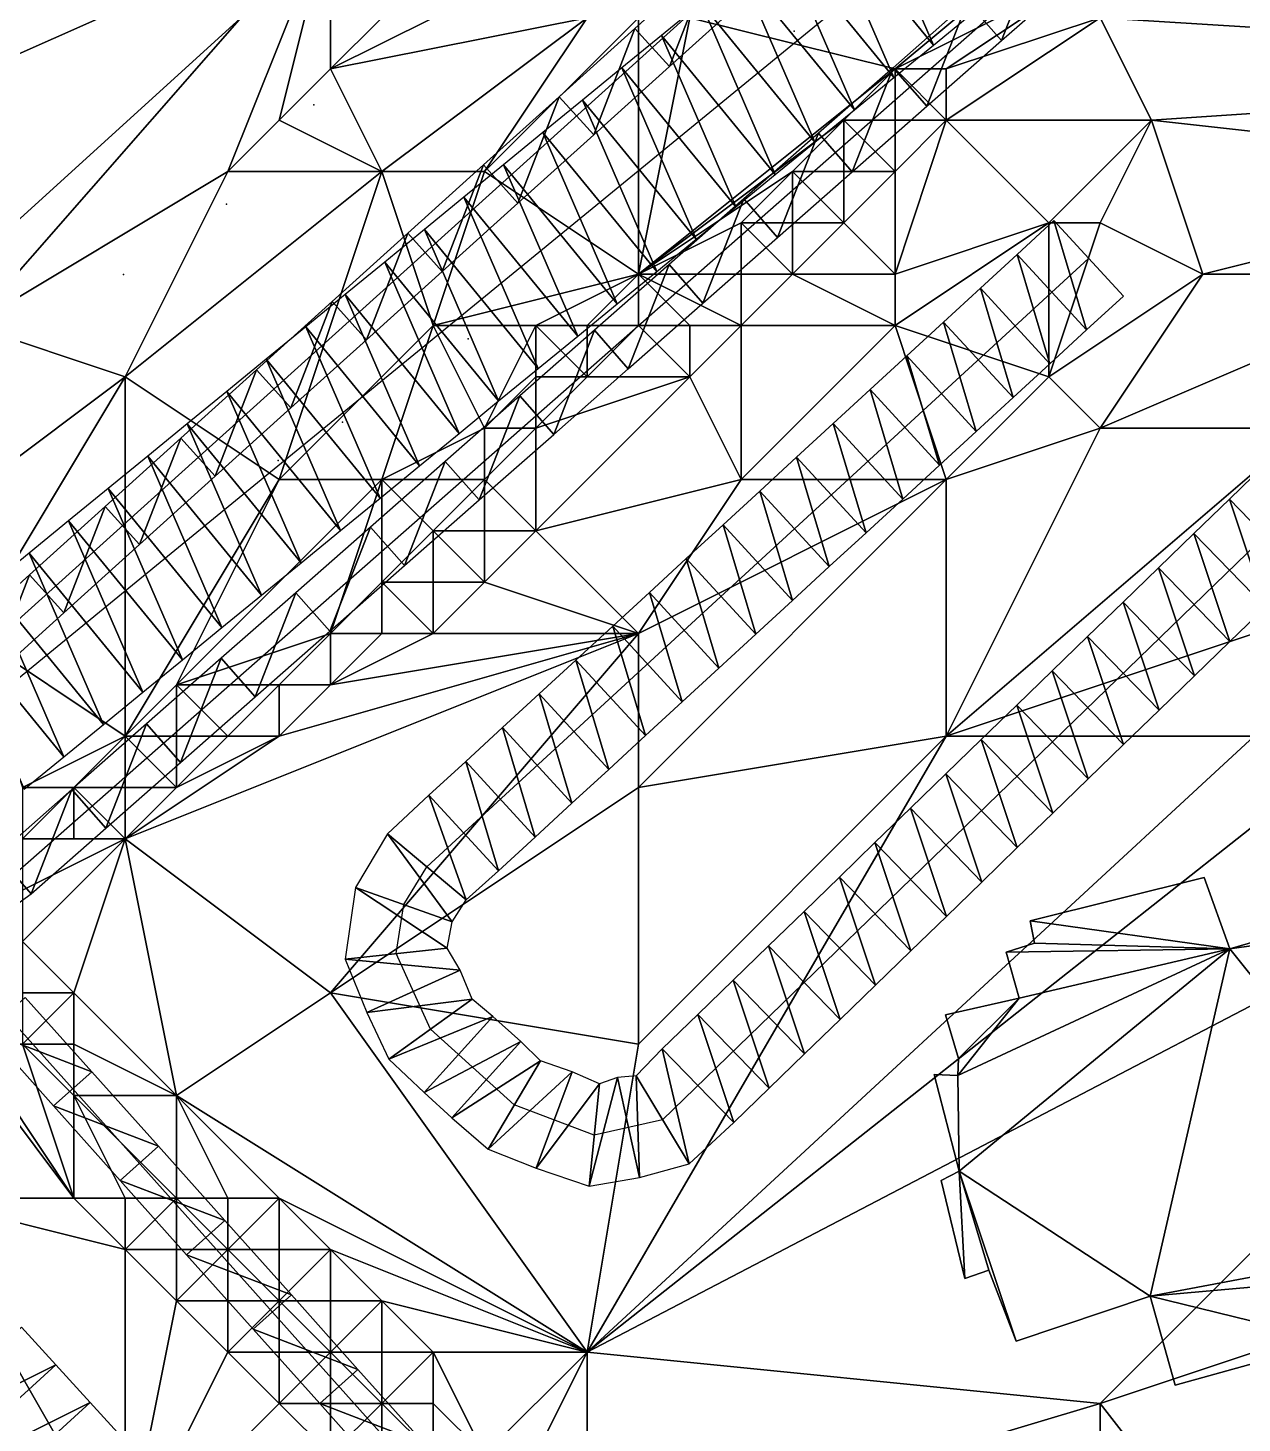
# Model space of a CAD drawing. Header units: metres. Extents: x -1103 to 901, y -902 to 905.
# Drawn here: x -227.8 to -180.5, y 165.2 to 219.6 of the extents above; entities that cross this region are included whole.
import ezdxf

# ---------------------------------------------------------------- set-up
doc = ezdxf.new("R2010")
doc.units = ezdxf.units.M
for name, color, linetype in [('OSM_BUILDING_FOOTPRINTS', 7, 'CONTINUOUS'), ('OSM_BUILDING_ROOFS', 1, 'CONTINUOUS'), ('OSM_BUILDING_WALLS', 8, 'CONTINUOUS'), ('OSM_ROAD_AXES', 2, 'CONTINUOUS'), ('OSM_ROAD_SURFACE', 9, 'CONTINUOUS'), ('OSM_TERRAIN', 3, 'CONTINUOUS'), ('OSM_TREES', 3, 'CONTINUOUS'), ('OSM_WATER_SURFACE', 5, 'CONTINUOUS'), ('OSM_WATERWAYS', 5, 'CONTINUOUS')]:
    doc.layers.add(name, color=color, linetype=linetype)

msp = doc.modelspace()

# ---------------------------------------------------------------- linework, layer by layer
at = {"layer": 'OSM_BUILDING_FOOTPRINTS'}
msp.add_polyline3d([(-230.106, 237.58, 14.841), (-248.036, 257.044, 14.841), (-270.497, 281.429, 14.841), (-263.743, 287.577, 14.841), (-259.72, 283.22, 14.841), (-261.886, 281.252, 14.841), (-249.053, 267.317, 14.841), (-247.339, 268.877, 14.841), (-244.697, 266.012, 14.841), (-246.411, 264.453, 14.841), (-225.298, 241.539, 14.841), (-220.081, 246.283, 14.841), (-206.639, 231.697, 14.841), (-242.265, 199.305, 14.841), (-251.893, 209.755, 14.841), (-256.646, 205.442, 14.841), (-264.539, 214.002, 14.841), (-258.857, 219.166, 14.841), (-269.203, 230.402, 14.841), (-258.581, 240.057, 14.841), (-244.355, 224.63, 14.841), (-230.106, 237.58, 14.841)], close=True, dxfattribs=at)
msp.add_polyline3d([(-176.904, 168.417, 14.104), (-183.083, 166.714, 14.104), (-184.056, 170.175, 14.104), (-189.273, 168.428, 14.104), (-190.346, 171.193, 14.104), (-191.274, 170.861, 14.104), (-192.203, 174.688, 14.104), (-191.495, 175.052, 14.104), (-192.479, 178.813, 14.104), (-191.551, 178.779, 14.104), (-191.528, 179.443, 14.104), (-192.026, 181.146, 14.104), (-189.163, 181.787, 14.104), (-189.671, 183.579, 14.104), (-188.566, 183.933, 14.104), (-188.732, 184.806, 14.104), (-181.956, 186.487, 14.104), (-180.95, 183.712, 14.104), (-175.412, 185.326, 14.104)], dxfattribs=at)
at = {"layer": 'OSM_BUILDING_ROOFS'}
for points in [[(-244.355, 224.63, 36.041), (-242.265, 199.305, 36.041), (-206.639, 231.697, 36.041)], [(-180.95, 183.712, 19.304), (-171.941, 172.465, 19.304), (-156.344, 187.184, 19.304)], [(-156.344, 187.184, 19.304), (-175.412, 185.326, 19.304), (-180.95, 183.712, 19.304)], [(-180.95, 183.712, 19.304), (-181.956, 186.487, 19.304), (-188.732, 184.806, 19.304)], [(-180.95, 183.712, 19.304), (-188.732, 184.806, 19.304), (-188.566, 183.933, 19.304)], [(-180.95, 183.712, 19.304), (-188.566, 183.933, 19.304), (-189.671, 183.579, 19.304)], [(-180.95, 183.712, 19.304), (-189.163, 181.787, 19.304), (-191.551, 178.779, 19.304)], [(-180.95, 183.712, 19.304), (-191.551, 178.779, 19.304), (-191.495, 175.052, 19.304)], [(-180.95, 183.712, 19.304), (-191.495, 175.052, 19.304), (-184.056, 170.175, 19.304)], [(-180.95, 183.712, 19.304), (-189.671, 183.579, 19.304), (-189.163, 181.787, 19.304)], [(-180.95, 183.712, 19.304), (-184.056, 170.175, 19.304), (-171.941, 172.465, 19.304)], [(-189.163, 181.787, 19.304), (-192.026, 181.146, 19.304), (-191.528, 179.443, 19.304)], [(-189.163, 181.787, 19.304), (-191.528, 179.443, 19.304), (-191.551, 178.779, 19.304)], [(-191.551, 178.779, 19.304), (-192.479, 178.813, 19.304), (-191.495, 175.052, 19.304)], [(-191.495, 175.052, 19.304), (-192.203, 174.688, 19.304), (-191.274, 170.861, 19.304)], [(-191.495, 175.052, 19.304), (-191.274, 170.861, 19.304), (-190.346, 171.193, 19.304)], [(-191.495, 175.052, 19.304), (-190.346, 171.193, 19.304), (-189.273, 168.428, 19.304)], [(-191.495, 175.052, 19.304), (-189.273, 168.428, 19.304), (-184.056, 170.175, 19.304)], [(-184.056, 170.175, 19.304), (-177.501, 170.762, 19.304), (-171.941, 172.465, 19.304)], [(-184.056, 170.175, 19.304), (-176.904, 168.417, 19.304), (-177.501, 170.762, 19.304)], [(-184.056, 170.175, 19.304), (-183.083, 166.714, 19.304), (-176.904, 168.417, 19.304)]]:
    msp.add_3dface(points, dxfattribs=at)
at = {"layer": 'OSM_BUILDING_WALLS'}
for points in [[(-242.265, 199.305, 14.841), (-206.639, 231.697, 14.841), (-206.639, 231.697, 36.041)], [(-242.265, 199.305, 14.841), (-206.639, 231.697, 36.041), (-242.265, 199.305, 36.041)], [(-181.956, 186.487, 14.104), (-188.732, 184.806, 14.104), (-188.732, 184.806, 19.304)], [(-181.956, 186.487, 14.104), (-188.732, 184.806, 19.304), (-181.956, 186.487, 19.304)], [(-180.95, 183.712, 14.104), (-181.956, 186.487, 14.104), (-181.956, 186.487, 19.304)], [(-180.95, 183.712, 14.104), (-181.956, 186.487, 19.304), (-180.95, 183.712, 19.304)], [(-175.412, 185.326, 14.104), (-180.95, 183.712, 14.104), (-180.95, 183.712, 19.304)], [(-175.412, 185.326, 14.104), (-180.95, 183.712, 19.304), (-175.412, 185.326, 19.304)], [(-188.732, 184.806, 14.104), (-188.566, 183.933, 14.104), (-188.566, 183.933, 19.304)], [(-188.732, 184.806, 14.104), (-188.566, 183.933, 19.304), (-188.732, 184.806, 19.304)], [(-188.566, 183.933, 14.104), (-189.671, 183.579, 14.104), (-189.671, 183.579, 19.304)], [(-188.566, 183.933, 14.104), (-189.671, 183.579, 19.304), (-188.566, 183.933, 19.304)], [(-189.671, 183.579, 14.104), (-189.163, 181.787, 14.104), (-189.163, 181.787, 19.304)], [(-189.671, 183.579, 14.104), (-189.163, 181.787, 19.304), (-189.671, 183.579, 19.304)], [(-189.163, 181.787, 14.104), (-192.026, 181.146, 14.104), (-192.026, 181.146, 19.304)], [(-189.163, 181.787, 14.104), (-192.026, 181.146, 19.304), (-189.163, 181.787, 19.304)], [(-192.026, 181.146, 14.104), (-191.528, 179.443, 14.104), (-191.528, 179.443, 19.304)], [(-192.026, 181.146, 14.104), (-191.528, 179.443, 19.304), (-192.026, 181.146, 19.304)], [(-191.528, 179.443, 14.104), (-191.551, 178.779, 14.104), (-191.551, 178.779, 19.304)], [(-191.528, 179.443, 14.104), (-191.551, 178.779, 19.304), (-191.528, 179.443, 19.304)], [(-191.551, 178.779, 14.104), (-192.479, 178.813, 14.104), (-192.479, 178.813, 19.304)], [(-191.551, 178.779, 14.104), (-192.479, 178.813, 19.304), (-191.551, 178.779, 19.304)], [(-192.479, 178.813, 14.104), (-191.495, 175.052, 14.104), (-191.495, 175.052, 19.304)], [(-192.479, 178.813, 14.104), (-191.495, 175.052, 19.304), (-192.479, 178.813, 19.304)], [(-191.495, 175.052, 14.104), (-192.203, 174.688, 14.104), (-192.203, 174.688, 19.304)], [(-191.495, 175.052, 14.104), (-192.203, 174.688, 19.304), (-191.495, 175.052, 19.304)], [(-192.203, 174.688, 14.104), (-191.274, 170.861, 14.104), (-191.274, 170.861, 19.304)], [(-192.203, 174.688, 14.104), (-191.274, 170.861, 19.304), (-192.203, 174.688, 19.304)], [(-191.274, 170.861, 14.104), (-190.346, 171.193, 14.104), (-190.346, 171.193, 19.304)], [(-191.274, 170.861, 14.104), (-190.346, 171.193, 19.304), (-191.274, 170.861, 19.304)], [(-190.346, 171.193, 14.104), (-189.273, 168.428, 14.104), (-189.273, 168.428, 19.304)], [(-190.346, 171.193, 14.104), (-189.273, 168.428, 19.304), (-190.346, 171.193, 19.304)], [(-189.273, 168.428, 14.104), (-184.056, 170.175, 14.104), (-184.056, 170.175, 19.304)], [(-189.273, 168.428, 14.104), (-184.056, 170.175, 19.304), (-189.273, 168.428, 19.304)], [(-184.056, 170.175, 14.104), (-183.083, 166.714, 14.104), (-183.083, 166.714, 19.304)], [(-184.056, 170.175, 14.104), (-183.083, 166.714, 19.304), (-184.056, 170.175, 19.304)], [(-183.083, 166.714, 14.104), (-176.904, 168.417, 14.104), (-176.904, 168.417, 19.304)], [(-183.083, 166.714, 14.104), (-176.904, 168.417, 19.304), (-183.083, 166.714, 19.304)]]:
    msp.add_3dface(points, dxfattribs=at)
at = {"layer": 'OSM_ROAD_AXES'}
for points in [[(-244.012, 181.29, 16.961), (-177.778, 235.512, 19.979), (-170.394, 241.606, 19.706), (-157.826, 253.505, 19.336), (-77.255, 318.222, 13.765)], [(-138.902, 197.182, 19.423), (-153.095, 193.831, 17.672), (-154.952, 194.129, 17.362), (-156.068, 195.158, 17.368), (-166.149, 207.964, 18.04), (-169.255, 208.119, 17.931), (-172.671, 206.493, 17.585), (-203.057, 177.043, 16.368), (-205.721, 176.457, 16.447), (-208.839, 177.629, 16.61), (-212.099, 180.582, 16.843), (-213.437, 183.524, 17.128), (-213.139, 185.437, 17.21), (-212.243, 186.908, 17.274), (-186.455, 210.618, 18.017)]]:
    msp.add_polyline3d(points, dxfattribs=at)
at = {"layer": 'OSM_ROAD_SURFACE'}
for points in [[(-192.504, 218.933, 19.932), (-195.398, 225.61, 19.939), (-196.938, 224.349, 19.918)], [(-192.504, 218.933, 19.932), (-190.964, 220.194, 19.939), (-195.398, 225.61, 19.939)], [(-194.045, 217.672, 19.879), (-196.938, 224.349, 19.918), (-198.479, 223.088, 19.89)], [(-194.045, 217.672, 19.879), (-192.504, 218.933, 19.932), (-196.938, 224.349, 19.918)], [(-195.585, 216.411, 19.895), (-198.479, 223.088, 19.89), (-200.019, 221.827, 19.862)], [(-195.585, 216.411, 19.895), (-194.045, 217.672, 19.879), (-198.479, 223.088, 19.89)], [(-197.125, 215.15, 19.815), (-200.019, 221.827, 19.862), (-201.559, 220.566, 19.834)], [(-197.125, 215.15, 19.815), (-195.585, 216.411, 19.895), (-200.019, 221.827, 19.862)], [(-198.666, 213.889, 19.71), (-201.559, 220.566, 19.834), (-203.1, 219.305, 19.668)], [(-198.666, 213.889, 19.71), (-197.125, 215.15, 19.815), (-201.559, 220.566, 19.834)], [(-200.206, 212.628, 19.604), (-203.1, 219.305, 19.668), (-204.64, 218.044, 19.502)], [(-200.206, 212.628, 19.604), (-198.666, 213.889, 19.71), (-203.1, 219.305, 19.668)], [(-201.746, 211.367, 19.496), (-204.64, 218.044, 19.502), (-206.18, 216.783, 19.449)], [(-201.746, 211.367, 19.496), (-200.206, 212.628, 19.604), (-204.64, 218.044, 19.502)], [(-203.286, 210.106, 19.355), (-206.18, 216.783, 19.449), (-207.721, 215.522, 19.395)], [(-203.286, 210.106, 19.355), (-201.746, 211.367, 19.496), (-206.18, 216.783, 19.449)], [(-204.827, 208.845, 19.306), (-207.721, 215.522, 19.395), (-209.261, 214.261, 19.341)], [(-204.827, 208.845, 19.306), (-203.286, 210.106, 19.355), (-207.721, 215.522, 19.395)], [(-206.367, 207.584, 19.147), (-209.261, 214.261, 19.341), (-210.801, 213, 19.26)], [(-206.367, 207.584, 19.147), (-204.827, 208.845, 19.306), (-209.261, 214.261, 19.341)], [(-207.907, 206.323, 19.075), (-210.801, 213, 19.26), (-212.342, 211.739, 19.207)], [(-207.907, 206.323, 19.075), (-206.367, 207.584, 19.147), (-210.801, 213, 19.26)], [(-186.534, 207.829, 18.021), (-187.809, 212.09, 18.151), (-189.241, 210.773, 18.08)], [(-186.534, 207.829, 18.021), (-185.101, 209.146, 18.114), (-187.809, 212.09, 18.151)], [(-209.448, 205.062, 18.862), (-212.342, 211.739, 19.207), (-213.882, 210.478, 19.077)], [(-209.448, 205.062, 18.862), (-207.907, 206.323, 19.075), (-212.342, 211.739, 19.207)], [(-210.988, 203.801, 18.699), (-213.882, 210.478, 19.077), (-215.422, 209.218, 18.882)], [(-210.988, 203.801, 18.699), (-209.448, 205.062, 18.862), (-213.882, 210.478, 19.077)], [(-187.967, 206.511, 17.936), (-189.241, 210.773, 18.08), (-190.674, 209.456, 18.039)], [(-187.967, 206.511, 17.936), (-186.534, 207.829, 18.021), (-189.241, 210.773, 18.08)], [(-189.399, 205.194, 17.866), (-190.674, 209.456, 18.039), (-192.107, 208.139, 17.998)], [(-189.399, 205.194, 17.866), (-187.967, 206.511, 17.936), (-190.674, 209.456, 18.039)], [(-212.528, 202.54, 18.519), (-215.422, 209.218, 18.882), (-216.963, 207.957, 18.708)], [(-212.528, 202.54, 18.519), (-210.988, 203.801, 18.699), (-215.422, 209.218, 18.882)], [(-214.069, 201.279, 18.322), (-216.963, 207.957, 18.708), (-218.503, 206.696, 18.537)], [(-214.069, 201.279, 18.322), (-212.528, 202.54, 18.519), (-216.963, 207.957, 18.708)], [(-190.832, 203.877, 17.784), (-192.107, 208.139, 17.998), (-193.539, 206.821, 17.933)], [(-190.832, 203.877, 17.784), (-189.399, 205.194, 17.866), (-192.107, 208.139, 17.998)], [(-215.609, 200.018, 18.208), (-218.503, 206.696, 18.537), (-220.043, 205.435, 18.367)], [(-215.609, 200.018, 18.208), (-214.069, 201.279, 18.322), (-218.503, 206.696, 18.537)], [(-192.265, 202.56, 17.704), (-193.539, 206.821, 17.933), (-194.972, 205.504, 17.901)], [(-192.265, 202.56, 17.704), (-190.832, 203.877, 17.784), (-193.539, 206.821, 17.933)], [(-217.149, 198.757, 18.087), (-220.043, 205.435, 18.367), (-221.584, 204.174, 18.204)], [(-217.149, 198.757, 18.087), (-215.609, 200.018, 18.208), (-220.043, 205.435, 18.367)], [(-193.697, 201.242, 17.689), (-194.972, 205.504, 17.901), (-196.405, 204.187, 17.871)], [(-193.697, 201.242, 17.689), (-192.265, 202.56, 17.704), (-194.972, 205.504, 17.901)], [(-218.69, 197.496, 17.918), (-221.584, 204.174, 18.204), (-223.124, 202.913, 18.116)], [(-218.69, 197.496, 17.918), (-217.149, 198.757, 18.087), (-221.584, 204.174, 18.204)], [(-195.13, 199.925, 17.68), (-196.405, 204.187, 17.871), (-197.837, 202.87, 17.842)], [(-195.13, 199.925, 17.68), (-193.697, 201.242, 17.689), (-196.405, 204.187, 17.871)], [(-220.23, 196.235, 17.726), (-223.124, 202.913, 18.116), (-224.664, 201.652, 17.963)], [(-220.23, 196.235, 17.726), (-218.69, 197.496, 17.918), (-223.124, 202.913, 18.116)], [(-196.563, 198.608, 17.672), (-197.837, 202.87, 17.842), (-199.27, 201.552, 17.82)], [(-196.563, 198.608, 17.672), (-195.13, 199.925, 17.68), (-197.837, 202.87, 17.842)], [(-179.588, 202.575, 17.079), (-180.969, 201.236, 17.011), (-178.185, 198.364, 16.907)], [(-221.77, 194.974, 17.522), (-224.664, 201.652, 17.963), (-226.205, 200.391, 17.724)], [(-221.77, 194.974, 17.522), (-220.23, 196.235, 17.726), (-224.664, 201.652, 17.963)], [(-197.995, 197.291, 17.663), (-199.27, 201.552, 17.82), (-200.703, 200.235, 17.815)], [(-197.995, 197.291, 17.663), (-196.563, 198.608, 17.672), (-199.27, 201.552, 17.82)], [(-180.969, 201.236, 17.011), (-182.35, 199.898, 16.942), (-179.566, 197.025, 16.775)], [(-180.969, 201.236, 17.011), (-179.566, 197.025, 16.775), (-178.185, 198.364, 16.907)], [(-223.311, 193.713, 17.351), (-226.205, 200.391, 17.724), (-227.745, 199.13, 17.485)], [(-223.311, 193.713, 17.351), (-221.77, 194.974, 17.522), (-226.205, 200.391, 17.724)], [(-199.428, 195.973, 17.655), (-200.703, 200.235, 17.815), (-202.135, 198.918, 17.817)], [(-199.428, 195.973, 17.655), (-197.995, 197.291, 17.663), (-200.703, 200.235, 17.815)], [(-182.35, 199.898, 16.942), (-183.731, 198.559, 16.874), (-180.947, 195.687, 16.696)], [(-182.35, 199.898, 16.942), (-180.947, 195.687, 16.696), (-179.566, 197.025, 16.775)], [(-224.851, 192.452, 17.188), (-227.745, 199.13, 17.485), (-229.285, 197.869, 17.303)], [(-224.851, 192.452, 17.188), (-223.311, 193.713, 17.351), (-227.745, 199.13, 17.485)], [(-200.861, 194.656, 17.646), (-202.135, 198.918, 17.817), (-203.568, 197.601, 17.862)], [(-200.861, 194.656, 17.646), (-199.428, 195.973, 17.655), (-202.135, 198.918, 17.817)], [(-183.731, 198.559, 16.874), (-185.112, 197.22, 16.805), (-182.329, 194.348, 16.601)], [(-183.731, 198.559, 16.874), (-182.329, 194.348, 16.601), (-180.947, 195.687, 16.696)], [(-226.391, 191.191, 17.109), (-229.285, 197.869, 17.303), (-230.826, 196.608, 17.174)], [(-226.391, 191.191, 17.109), (-224.851, 192.452, 17.188), (-229.285, 197.869, 17.303)], [(-202.293, 193.339, 17.637), (-203.568, 197.601, 17.862), (-205.001, 196.283, 17.875)], [(-202.293, 193.339, 17.637), (-200.861, 194.656, 17.646), (-203.568, 197.601, 17.862)], [(-185.112, 197.22, 16.805), (-186.494, 195.882, 16.737), (-183.71, 193.009, 16.506)], [(-185.112, 197.22, 16.805), (-183.71, 193.009, 16.506), (-182.329, 194.348, 16.601)], [(-227.932, 189.93, 17.011), (-226.391, 191.191, 17.109), (-230.826, 196.608, 17.174)], [(-203.726, 192.022, 17.629), (-205.001, 196.283, 17.875), (-206.433, 194.966, 17.693)], [(-203.726, 192.022, 17.629), (-202.293, 193.339, 17.637), (-205.001, 196.283, 17.875)], [(-186.494, 195.882, 16.737), (-187.875, 194.543, 16.668), (-185.091, 191.671, 16.431)], [(-186.494, 195.882, 16.737), (-185.091, 191.671, 16.431), (-183.71, 193.009, 16.506)], [(-205.159, 190.704, 17.572), (-206.433, 194.966, 17.693), (-207.866, 193.649, 17.624)], [(-205.159, 190.704, 17.572), (-203.726, 192.022, 17.629), (-206.433, 194.966, 17.693)], [(-187.875, 194.543, 16.668), (-189.256, 193.204, 16.599), (-186.472, 190.332, 16.422)], [(-187.875, 194.543, 16.668), (-186.472, 190.332, 16.422), (-185.091, 191.671, 16.431)], [(-206.591, 189.387, 17.503), (-207.866, 193.649, 17.624), (-209.299, 192.332, 17.555)], [(-206.591, 189.387, 17.503), (-205.159, 190.704, 17.572), (-207.866, 193.649, 17.624)], [(-189.256, 193.204, 16.599), (-190.637, 191.866, 16.522), (-187.853, 188.993, 16.412)], [(-189.256, 193.204, 16.599), (-187.853, 188.993, 16.412), (-186.472, 190.332, 16.422)], [(-208.024, 188.07, 17.434), (-209.299, 192.332, 17.555), (-210.731, 191.014, 17.486)], [(-208.024, 188.07, 17.434), (-206.591, 189.387, 17.503), (-209.299, 192.332, 17.555)], [(-190.637, 191.866, 16.522), (-192.018, 190.527, 16.512), (-189.235, 187.655, 16.402)], [(-190.637, 191.866, 16.522), (-189.235, 187.655, 16.402), (-187.853, 188.993, 16.412)], [(-209.457, 186.753, 17.366), (-210.731, 191.014, 17.486), (-212.164, 189.697, 17.417)], [(-209.457, 186.753, 17.366), (-208.024, 188.07, 17.434), (-210.731, 191.014, 17.486)], [(-192.018, 190.527, 16.512), (-193.4, 189.188, 16.502), (-190.616, 186.316, 16.392)], [(-192.018, 190.527, 16.512), (-190.616, 186.316, 16.392), (-189.235, 187.655, 16.402)], [(-210.708, 185.626, 17.307), (-212.164, 189.697, 17.417), (-213.778, 188.189, 17.338)], [(-210.708, 185.626, 17.307), (-209.457, 186.753, 17.366), (-212.164, 189.697, 17.417)], [(-193.4, 189.188, 16.502), (-194.781, 187.85, 16.5), (-191.997, 184.977, 16.382)], [(-193.4, 189.188, 16.502), (-191.997, 184.977, 16.382), (-190.616, 186.316, 16.392)], [(-211.252, 184.771, 17.242), (-213.778, 188.189, 17.338), (-215.025, 186.102, 17.247)], [(-211.252, 184.771, 17.242), (-210.708, 185.626, 17.307), (-213.778, 188.189, 17.338)], [(-194.781, 187.85, 16.5), (-196.162, 186.511, 16.503), (-193.378, 183.639, 16.372)], [(-194.781, 187.85, 16.5), (-193.378, 183.639, 16.372), (-191.997, 184.977, 16.382)], [(-196.162, 186.511, 16.503), (-197.543, 185.172, 16.506), (-194.76, 182.3, 16.363)], [(-196.162, 186.511, 16.503), (-194.76, 182.3, 16.363), (-193.378, 183.639, 16.372)], [(-211.449, 183.741, 17.144), (-215.025, 186.102, 17.247), (-215.425, 183.306, 17.149)], [(-211.449, 183.741, 17.144), (-211.252, 184.771, 17.242), (-215.025, 186.102, 17.247)], [(-197.543, 185.172, 16.506), (-198.925, 183.834, 16.508), (-196.141, 180.961, 16.353)], [(-197.543, 185.172, 16.506), (-196.141, 180.961, 16.353), (-194.76, 182.3, 16.363)], [(-198.925, 183.834, 16.508), (-200.306, 182.495, 16.511), (-197.522, 179.623, 16.343)], [(-198.925, 183.834, 16.508), (-197.522, 179.623, 16.343), (-196.141, 180.961, 16.353)], [(-210.948, 182.881, 17.043), (-211.449, 183.741, 17.144), (-215.425, 183.306, 17.149)], [(-210.948, 182.881, 17.043), (-215.425, 183.306, 17.149), (-214.589, 181.225, 17.013)], [(-210.473, 181.745, 16.915), (-210.948, 182.881, 17.043), (-214.589, 181.225, 17.013)], [(-200.306, 182.495, 16.511), (-201.687, 181.156, 16.514), (-198.903, 178.284, 16.333)], [(-200.306, 182.495, 16.511), (-198.903, 178.284, 16.333), (-197.522, 179.623, 16.343)], [(-210.473, 181.745, 16.915), (-214.589, 181.225, 17.013), (-213.726, 179.418, 16.914)], [(-209.67, 181.08, 16.825), (-210.473, 181.745, 16.915), (-213.726, 179.418, 16.914)], [(-209.67, 181.08, 16.825), (-213.726, 179.418, 16.914), (-212.355, 178.115, 16.814)], [(-208.583, 180.096, 16.739), (-209.67, 181.08, 16.825), (-212.355, 178.115, 16.814)], [(-201.687, 181.156, 16.514), (-203.068, 179.818, 16.517), (-200.284, 176.946, 16.323)], [(-201.687, 181.156, 16.514), (-200.284, 176.946, 16.323), (-198.903, 178.284, 16.333)], [(-208.583, 180.096, 16.739), (-212.355, 178.115, 16.814), (-211.268, 177.131, 16.737)], [(-207.818, 179.349, 16.682), (-208.583, 180.096, 16.739), (-211.268, 177.131, 16.737)], [(-203.068, 179.818, 16.517), (-204.088, 178.757, 16.517), (-202.027, 175.329, 16.319)], [(-203.068, 179.818, 16.517), (-202.027, 175.329, 16.319), (-200.284, 176.946, 16.323)], [(-207.818, 179.349, 16.682), (-211.268, 177.131, 16.737), (-209.859, 175.909, 16.638)], [(-206.576, 178.915, 16.619), (-207.818, 179.349, 16.682), (-209.859, 175.909, 16.638)], [(-206.576, 178.915, 16.619), (-209.859, 175.909, 16.638), (-207.984, 175.171, 16.538)], [(-205.52, 178.447, 16.561), (-206.576, 178.915, 16.619), (-207.984, 175.171, 16.538)], [(-205.52, 178.447, 16.561), (-207.984, 175.171, 16.538), (-205.923, 174.467, 16.433)], [(-204.819, 178.703, 16.543), (-205.52, 178.447, 16.561), (-205.923, 174.467, 16.433)], [(-204.819, 178.703, 16.543), (-205.923, 174.467, 16.433), (-203.96, 174.797, 16.371)], [(-204.088, 178.757, 16.517), (-204.819, 178.703, 16.543), (-203.96, 174.797, 16.371)], [(-204.088, 178.757, 16.517), (-203.96, 174.797, 16.371), (-202.027, 175.329, 16.319)], [(-233.212, 164.255, 17.803), (-226.701, 167.504, 17.627), (-228.04, 168.972, 17.648)], [(-233.212, 164.255, 17.803), (-231.873, 162.787, 17.818), (-226.701, 167.504, 17.627)], [(-231.873, 162.787, 17.818), (-225.363, 166.037, 17.607), (-226.701, 167.504, 17.627)], [(-231.873, 162.787, 17.818), (-230.535, 161.319, 17.75), (-225.363, 166.037, 17.607)], [(-230.535, 161.319, 17.75), (-224.024, 164.569, 17.586), (-225.363, 166.037, 17.607)]]:
    msp.add_3dface(points, dxfattribs=at)
at = {"layer": 'OSM_TERRAIN'}
for points in [[(-154, 218, 19.893), (-170, 234, 20.02), (-182, 224, 20)], [(-202, 220, 19.79), (-194, 218, 19.917), (-182, 228, 19.997)], [(-194, 218, 19.917), (-186, 222, 19.587), (-182, 228, 19.997)], [(-230, 208, 18.063), (-216, 224, 17.977), (-252, 208, 17.818)], [(-252, 208, 17.818), (-216, 224, 17.977), (-244, 224, 17.977)], [(-230, 208, 18.063), (-220, 214, 19.122), (-216, 224, 17.977)], [(-220, 214, 19.122), (-218, 216, 19.324), (-216, 224, 17.977)], [(-218, 216, 19.324), (-216, 218, 19.481), (-216, 224, 17.977)], [(-216, 218, 19.481), (-214, 220, 19.545), (-216, 224, 17.977)], [(-154, 218, 19.893), (-182, 224, 20), (-186, 220, 19.913)], [(-192, 218, 19.513), (-186, 222, 19.587), (-194, 218, 19.917)], [(-192, 218, 19.513), (-186, 220, 19.913), (-186, 222, 19.587)], [(-214, 214, 19.418), (-206, 220, 19.895), (-216, 218, 19.481)], [(-216, 218, 19.481), (-212, 220, 19.775), (-214, 220, 19.545)], [(-216, 218, 19.481), (-206, 220, 19.895), (-212, 220, 19.775)], [(-214, 214, 19.418), (-210, 214, 19.269), (-206, 220, 19.895)], [(-210, 214, 19.269), (-204, 210, 19.395), (-204, 220, 19.488)], [(-210, 214, 19.269), (-204, 220, 19.488), (-206, 220, 19.895)], [(-204, 220, 19.488), (-204, 210, 19.395), (-202, 220, 19.79)], [(-204, 210, 19.395), (-194, 218, 19.917), (-202, 220, 19.79)], [(-192, 216, 19.555), (-186, 220, 19.913), (-192, 218, 19.513)], [(-192, 216, 19.555), (-184, 216, 19.532), (-186, 220, 19.913)], [(-184, 216, 19.532), (-154, 218, 19.893), (-186, 220, 19.913)], [(-218, 216, 19.324), (-214, 214, 19.418), (-216, 218, 19.481)], [(-196, 216, 19.827), (-194, 218, 19.917), (-204, 210, 19.395)], [(-196, 216, 19.827), (-194, 216, 19.313), (-194, 218, 19.917)], [(-194, 216, 19.313), (-192, 216, 19.555), (-194, 218, 19.917)], [(-192, 216, 19.555), (-192, 218, 19.513), (-194, 218, 19.917)], [(-184, 216, 19.532), (-166, 214, 19.332), (-154, 218, 19.893)], [(-220, 214, 19.122), (-214, 214, 19.418), (-218, 216, 19.324)], [(-198, 214, 19.615), (-196, 216, 19.827), (-204, 210, 19.395)], [(-198, 214, 19.615), (-196, 214, 19.102), (-196, 216, 19.827)], [(-196, 214, 19.102), (-194, 214, 19.369), (-196, 216, 19.827)], [(-194, 214, 19.369), (-194, 216, 19.313), (-196, 216, 19.827)], [(-194, 214, 19.369), (-194, 210, 18.477), (-192, 216, 19.555)], [(-194, 214, 19.369), (-192, 216, 19.555), (-194, 216, 19.313)], [(-194, 210, 18.477), (-188, 212, 18.069), (-192, 216, 19.555)], [(-188, 212, 18.069), (-184, 216, 19.532), (-192, 216, 19.555)], [(-188, 212, 18.069), (-186, 212, 18.061), (-184, 216, 19.532)], [(-186, 212, 18.061), (-182, 210, 18.233), (-184, 216, 19.532)], [(-184, 216, 19.532), (-182, 210, 18.233), (-166, 214, 19.332)], [(-230, 208, 18.063), (-224, 206, 18.333), (-220, 214, 19.122)], [(-218, 202, 17.933), (-214, 214, 19.418), (-224, 206, 18.333)], [(-224, 206, 18.333), (-214, 214, 19.418), (-220, 214, 19.122)], [(-218, 202, 17.933), (-212, 208, 18.814), (-214, 214, 19.418)], [(-214, 214, 19.418), (-212, 208, 18.814), (-210, 214, 19.269)], [(-212, 208, 18.814), (-204, 210, 19.395), (-210, 214, 19.269)], [(-200, 212, 19.39), (-198, 214, 19.615), (-204, 210, 19.395)], [(-200, 212, 19.39), (-198, 212, 18.865), (-198, 214, 19.615)], [(-198, 212, 18.865), (-196, 212, 19.068), (-198, 214, 19.615)], [(-196, 212, 19.068), (-196, 214, 19.102), (-198, 214, 19.615)], [(-196, 212, 19.068), (-194, 214, 19.369), (-196, 214, 19.102)], [(-196, 212, 19.068), (-194, 210, 18.477), (-194, 214, 19.369)], [(-182, 210, 18.233), (-172, 210, 17.887), (-166, 214, 19.332)], [(-204, 210, 19.395), (-200, 210, 18.686), (-200, 212, 19.39)], [(-200, 210, 18.686), (-198, 210, 18.8), (-200, 212, 19.39)], [(-198, 210, 18.8), (-198, 212, 18.865), (-200, 212, 19.39)], [(-198, 210, 18.8), (-194, 210, 18.477), (-196, 212, 19.068)], [(-198, 210, 18.8), (-196, 212, 19.068), (-198, 212, 18.865)], [(-194, 208, 17.946), (-188, 206, 17.87), (-188, 212, 18.069)], [(-194, 208, 17.946), (-188, 212, 18.069), (-194, 210, 18.477)], [(-188, 206, 17.87), (-186, 212, 18.061), (-188, 212, 18.069)], [(-188, 206, 17.87), (-182, 210, 18.233), (-186, 212, 18.061)], [(-208, 208, 19.123), (-204, 210, 19.395), (-212, 208, 18.814)], [(-208, 208, 19.123), (-206, 208, 19.27), (-204, 210, 19.395)], [(-206, 208, 19.27), (-204, 208, 18.862), (-204, 210, 19.395)], [(-204, 208, 18.862), (-202, 208, 18.536), (-204, 210, 19.395)], [(-202, 208, 18.536), (-200, 208, 18.637), (-204, 210, 19.395)], [(-200, 208, 18.637), (-200, 210, 18.686), (-204, 210, 19.395)], [(-200, 208, 18.637), (-194, 208, 17.946), (-198, 210, 18.8)], [(-200, 208, 18.637), (-198, 210, 18.8), (-200, 210, 18.686)], [(-194, 208, 17.946), (-194, 210, 18.477), (-198, 210, 18.8)], [(-186, 204, 17.177), (-182, 210, 18.233), (-188, 206, 17.87)], [(-178, 204, 17.102), (-172, 210, 17.887), (-186, 204, 17.177)], [(-186, 204, 17.177), (-172, 210, 17.887), (-182, 210, 18.233)], [(-240, 194, 17.176), (-224, 206, 18.333), (-230, 208, 18.063)], [(-218, 202, 17.933), (-214, 202, 18.449), (-212, 208, 18.814)], [(-214, 202, 18.449), (-210, 204, 18.696), (-212, 208, 18.814)], [(-210, 204, 18.696), (-208, 208, 19.123), (-212, 208, 18.814)], [(-210, 204, 18.696), (-208, 206, 19.032), (-208, 208, 19.123)], [(-208, 206, 19.032), (-206, 206, 18.568), (-208, 208, 19.123)], [(-206, 206, 18.568), (-206, 208, 19.27), (-208, 208, 19.123)], [(-206, 206, 18.568), (-204, 208, 18.862), (-206, 208, 19.27)], [(-206, 206, 18.568), (-202, 206, 18.614), (-204, 208, 18.862)], [(-202, 206, 18.614), (-202, 208, 18.536), (-204, 208, 18.862)], [(-200, 202, 17.799), (-200, 208, 18.637), (-202, 206, 18.614)], [(-202, 206, 18.614), (-200, 208, 18.637), (-202, 208, 18.536)], [(-200, 202, 17.799), (-194, 208, 17.946), (-200, 208, 18.637)], [(-192, 202, 17.622), (-194, 208, 17.946), (-200, 202, 17.799)], [(-192, 202, 17.622), (-188, 206, 17.87), (-194, 208, 17.946)], [(-240, 194, 17.176), (-230, 196, 16.978), (-224, 206, 18.333)], [(-230, 196, 16.978), (-224, 192, 17.166), (-224, 206, 18.333)], [(-224, 192, 17.166), (-218, 202, 17.933), (-224, 206, 18.333)], [(-208, 204, 18.284), (-208, 206, 19.032), (-210, 204, 18.696)], [(-208, 200, 18.515), (-202, 206, 18.614), (-208, 204, 18.284)], [(-208, 200, 18.515), (-200, 202, 17.799), (-202, 206, 18.614)], [(-208, 204, 18.284), (-202, 206, 18.614), (-206, 206, 18.568)], [(-208, 204, 18.284), (-206, 206, 18.568), (-208, 206, 19.032)], [(-192, 202, 17.622), (-186, 204, 17.177), (-188, 206, 17.87)], [(-214, 202, 18.449), (-210, 202, 17.972), (-210, 204, 18.696)], [(-208, 200, 18.515), (-208, 204, 18.284), (-210, 202, 17.972)], [(-210, 202, 17.972), (-208, 204, 18.284), (-210, 204, 18.696)], [(-192, 192, 16.496), (-186, 204, 17.177), (-192, 202, 17.622)], [(-192, 192, 16.496), (-180, 196, 16.659), (-178, 204, 17.102)], [(-192, 192, 16.496), (-178, 204, 17.102), (-186, 204, 17.177)], [(-224, 192, 17.166), (-222, 194, 17.46), (-218, 202, 17.933)], [(-222, 194, 17.46), (-216, 196, 17.212), (-214, 202, 18.449)], [(-214, 202, 18.449), (-218, 202, 17.933), (-222, 194, 17.46)], [(-216, 196, 17.212), (-214, 198, 17.402), (-214, 202, 18.449)], [(-214, 198, 17.402), (-212, 200, 17.681), (-214, 202, 18.449)], [(-212, 200, 17.681), (-210, 202, 17.972), (-214, 202, 18.449)], [(-212, 200, 17.681), (-210, 200, 18.595), (-210, 202, 17.972)], [(-210, 200, 18.595), (-208, 200, 18.515), (-210, 202, 17.972)], [(-208, 200, 18.515), (-204, 196, 17.72), (-200, 202, 17.799)], [(-204, 190, 17.517), (-192, 202, 17.622), (-204, 196, 17.72)], [(-204, 190, 17.517), (-192, 192, 16.496), (-192, 202, 17.622)], [(-204, 196, 17.72), (-192, 202, 17.622), (-200, 202, 17.799)], [(-214, 198, 17.402), (-212, 198, 18.338), (-212, 200, 17.681)], [(-212, 198, 18.338), (-210, 198, 18.402), (-212, 200, 17.681)], [(-210, 198, 18.402), (-210, 200, 18.595), (-212, 200, 17.681)], [(-204, 196, 17.72), (-208, 200, 18.515), (-210, 198, 18.402)], [(-210, 198, 18.402), (-208, 200, 18.515), (-210, 200, 18.595)], [(-216, 196, 17.212), (-214, 196, 18.079), (-214, 198, 17.402)], [(-214, 196, 18.079), (-212, 196, 18.146), (-214, 198, 17.402)], [(-212, 196, 18.146), (-212, 198, 18.338), (-214, 198, 17.402)], [(-212, 196, 18.146), (-204, 196, 17.72), (-210, 198, 18.402)], [(-212, 196, 18.146), (-210, 198, 18.402), (-212, 198, 18.338)], [(-206, 168, 16.153), (-168, 198, 16.133), (-180, 192, 16.311)], [(-206, 168, 16.153), (-160, 192, 16.133), (-168, 198, 16.133)], [(-228, 190, 16.978), (-224, 192, 17.166), (-230, 196, 16.978)], [(-224, 188, 17.098), (-216, 182, 17.046), (-204, 196, 17.72)], [(-224, 188, 17.098), (-204, 196, 17.72), (-218, 192, 17.631)], [(-218, 194, 17.144), (-216, 196, 17.212), (-222, 194, 17.46)], [(-204, 196, 17.72), (-216, 194, 17.844), (-218, 192, 17.631)], [(-218, 194, 17.144), (-216, 194, 17.844), (-216, 196, 17.212)], [(-216, 182, 17.046), (-204, 190, 17.517), (-204, 196, 17.72)], [(-204, 196, 17.72), (-212, 196, 18.146), (-216, 194, 17.844)], [(-216, 194, 17.844), (-214, 196, 18.079), (-216, 196, 17.212)], [(-216, 194, 17.844), (-212, 196, 18.146), (-214, 196, 18.079)], [(-192, 192, 16.496), (-180, 192, 16.311), (-180, 196, 16.659)], [(-224, 192, 17.166), (-222, 192, 16.873), (-222, 194, 17.46)], [(-222, 192, 16.873), (-220, 192, 17.116), (-222, 194, 17.46)], [(-220, 192, 17.116), (-218, 194, 17.144), (-222, 194, 17.46)], [(-220, 192, 17.116), (-218, 192, 17.631), (-218, 194, 17.144)], [(-218, 192, 17.631), (-216, 194, 17.844), (-218, 194, 17.144)], [(-226, 190, 16.859), (-224, 192, 17.166), (-228, 190, 16.978)], [(-226, 190, 16.859), (-224, 190, 16.643), (-224, 192, 17.166)], [(-224, 188, 17.098), (-218, 192, 17.631), (-222, 190, 17.098)], [(-224, 190, 16.643), (-222, 190, 17.098), (-224, 192, 17.166)], [(-222, 190, 17.098), (-222, 192, 16.873), (-224, 192, 17.166)], [(-222, 190, 17.098), (-218, 192, 17.631), (-220, 192, 17.116)], [(-222, 190, 17.098), (-220, 192, 17.116), (-222, 192, 16.873)], [(-186, 166, 16.025), (-160, 192, 16.133), (-206, 168, 16.153)], [(-206, 168, 16.153), (-192, 192, 16.496), (-204, 180, 16.508)], [(-206, 168, 16.153), (-180, 192, 16.311), (-192, 192, 16.496)], [(-204, 180, 16.508), (-192, 192, 16.496), (-204, 190, 17.517)], [(-186, 166, 16.025), (-156, 176, 16.209), (-160, 192, 16.133)], [(-228, 188, 16.631), (-226, 188, 16.451), (-226, 190, 16.859)], [(-228, 188, 16.631), (-226, 190, 16.859), (-228, 190, 16.978)], [(-226, 188, 16.451), (-224, 188, 17.098), (-226, 190, 16.859)], [(-224, 188, 17.098), (-224, 190, 16.643), (-226, 190, 16.859)], [(-224, 188, 17.098), (-222, 190, 17.098), (-224, 190, 16.643)], [(-216, 182, 17.046), (-204, 180, 16.508), (-204, 190, 17.517)], [(-226, 182, 17.12), (-224, 188, 17.098), (-228, 184, 17.078)], [(-228, 184, 17.078), (-224, 188, 17.098), (-228, 186, 16.313)], [(-228, 186, 16.313), (-224, 188, 17.098), (-228, 188, 16.631)], [(-224, 188, 17.098), (-226, 188, 16.451), (-228, 188, 16.631)], [(-226, 182, 17.12), (-222, 178, 17.141), (-224, 188, 17.098)], [(-222, 178, 17.141), (-216, 182, 17.046), (-224, 188, 17.098)], [(-228, 182, 16.238), (-226, 182, 17.12), (-228, 184, 17.078)], [(-232, 174, 17.648), (-226, 174, 17.422), (-232, 182, 17.085)], [(-226, 174, 17.422), (-230, 180, 16.991), (-232, 182, 17.085)], [(-228, 180, 16.185), (-226, 180, 16.37), (-226, 182, 17.12)], [(-228, 180, 16.185), (-226, 182, 17.12), (-228, 182, 16.238)], [(-226, 180, 16.37), (-222, 178, 17.141), (-226, 182, 17.12)], [(-222, 178, 17.141), (-206, 168, 16.153), (-216, 182, 17.046)], [(-206, 168, 16.153), (-204, 180, 16.508), (-216, 182, 17.046)], [(-226, 174, 17.422), (-228, 180, 16.185), (-230, 180, 16.991)], [(-226, 174, 17.422), (-226, 178, 16.16), (-228, 180, 16.185)], [(-226, 178, 16.16), (-226, 180, 16.37), (-228, 180, 16.185)], [(-226, 178, 16.16), (-222, 178, 17.141), (-226, 180, 16.37)], [(-226, 174, 17.422), (-224, 174, 16.484), (-226, 178, 16.16)], [(-224, 174, 16.484), (-222, 174, 16.064), (-226, 178, 16.16)], [(-222, 174, 16.064), (-222, 178, 17.141), (-226, 178, 16.16)], [(-222, 174, 16.064), (-220, 174, 16.765), (-222, 178, 17.141)], [(-220, 174, 16.765), (-218, 174, 17.013), (-222, 178, 17.141)], [(-218, 174, 17.013), (-206, 168, 16.153), (-222, 178, 17.141)], [(-186, 166, 16.025), (-172, 148, 14.963), (-156, 176, 16.209)], [(-238, 170, 17.609), (-224, 160, 17.609), (-232, 174, 17.648)], [(-224, 160, 17.609), (-224, 172, 17.415), (-232, 174, 17.648)], [(-232, 174, 17.648), (-224, 172, 17.415), (-226, 174, 17.422)], [(-224, 172, 17.415), (-224, 174, 16.484), (-226, 174, 17.422)], [(-224, 172, 17.415), (-222, 172, 16.22), (-222, 174, 16.064)], [(-224, 172, 17.415), (-222, 174, 16.064), (-224, 174, 16.484)], [(-222, 172, 16.22), (-220, 172, 16.018), (-222, 174, 16.064)], [(-220, 172, 16.018), (-220, 174, 16.765), (-222, 174, 16.064)], [(-220, 172, 16.018), (-218, 172, 16.827), (-218, 174, 17.013)], [(-220, 172, 16.018), (-218, 174, 17.013), (-220, 174, 16.765)], [(-218, 172, 16.827), (-216, 172, 16.881), (-218, 174, 17.013)], [(-216, 172, 16.881), (-206, 168, 16.153), (-218, 174, 17.013)], [(-224, 160, 17.609), (-222, 170, 17.328), (-224, 172, 17.415)], [(-222, 170, 17.328), (-222, 172, 16.22), (-224, 172, 17.415)], [(-222, 170, 17.328), (-220, 170, 15.917), (-220, 172, 16.018)], [(-222, 170, 17.328), (-220, 172, 16.018), (-222, 172, 16.22)], [(-220, 170, 15.917), (-218, 170, 15.861), (-220, 172, 16.018)], [(-218, 170, 15.861), (-218, 172, 16.827), (-220, 172, 16.018)], [(-218, 170, 15.861), (-216, 170, 16.845), (-216, 172, 16.881)], [(-218, 170, 15.861), (-216, 172, 16.881), (-218, 172, 16.827)], [(-216, 170, 16.845), (-214, 170, 16.705), (-216, 172, 16.881)], [(-214, 170, 16.705), (-206, 168, 16.153), (-216, 172, 16.881)], [(-240, 166, 17.945), (-224, 160, 17.609), (-238, 170, 17.609)], [(-224, 160, 17.609), (-220, 168, 17.198), (-222, 170, 17.328)], [(-220, 168, 17.198), (-220, 170, 15.917), (-222, 170, 17.328)], [(-220, 168, 17.198), (-218, 168, 15.779), (-218, 170, 15.861)], [(-220, 168, 17.198), (-218, 170, 15.861), (-220, 170, 15.917)], [(-218, 168, 15.779), (-216, 168, 15.703), (-218, 170, 15.861)], [(-216, 168, 15.703), (-216, 170, 16.845), (-218, 170, 15.861)], [(-216, 168, 15.703), (-214, 168, 16.663), (-214, 170, 16.705)], [(-216, 168, 15.703), (-214, 170, 16.705), (-216, 170, 16.845)], [(-214, 168, 16.663), (-212, 168, 16.486), (-214, 170, 16.705)], [(-212, 168, 16.486), (-206, 168, 16.153), (-214, 170, 16.705)], [(-224, 160, 17.609), (-218, 166, 17.016), (-220, 168, 17.198)], [(-218, 166, 17.016), (-218, 168, 15.779), (-220, 168, 17.198)], [(-218, 166, 17.016), (-216, 166, 15.634), (-216, 168, 15.703)], [(-218, 166, 17.016), (-216, 168, 15.703), (-218, 168, 15.779)], [(-216, 166, 15.634), (-214, 166, 15.524), (-216, 168, 15.703)], [(-214, 166, 15.524), (-214, 168, 16.663), (-216, 168, 15.703)], [(-214, 166, 15.524), (-212, 166, 16.42), (-212, 168, 16.486)], [(-214, 166, 15.524), (-212, 168, 16.486), (-214, 168, 16.663)], [(-212, 166, 16.42), (-210, 164, 16.13), (-212, 168, 16.486)], [(-212, 168, 16.486), (-210, 164, 16.13), (-206, 168, 16.153)], [(-208, 164, 16.04), (-206, 168, 16.153), (-210, 164, 16.13)], [(-208, 164, 16.04), (-206, 160, 15.72), (-206, 168, 16.153)], [(-206, 160, 15.72), (-186, 166, 16.025), (-206, 168, 16.153)], [(-228, 154, 17.383), (-224, 160, 17.609), (-240, 166, 17.945)], [(-224, 160, 17.609), (-216, 164, 16.73), (-218, 166, 17.016)], [(-216, 164, 16.73), (-216, 166, 15.634), (-218, 166, 17.016)], [(-216, 164, 16.73), (-214, 164, 15.421), (-214, 166, 15.524)], [(-216, 164, 16.73), (-214, 166, 15.524), (-216, 166, 15.634)], [(-214, 164, 15.421), (-212, 164, 15.325), (-214, 166, 15.524)], [(-212, 164, 15.325), (-212, 166, 16.42), (-214, 166, 15.524)], [(-212, 164, 15.325), (-210, 164, 16.13), (-212, 166, 16.42)], [(-186, 142, 13.662), (-186, 166, 16.025), (-206, 160, 15.72)], [(-186, 142, 13.662), (-172, 148, 14.963), (-186, 166, 16.025)]]:
    msp.add_3dface(points, dxfattribs=at)
at = {"layer": 'OSM_TREES'}
for p in [(-197.929, 219.476, 19.85), (-216.654, 216.601, 19.402), (-220.047, 212.73, 19.026), (-224.071, 209.988, 18.589), (-210.629, 207.488, 18.885), (-214.145, 205.741, 18.497), (-215.526, 204.237, 18.292), (-218.035, 202.744, 18.021)]:
    msp.add_point(p, dxfattribs=at)
at = {"layer": 'OSM_WATER_SURFACE'}
for points in [[(-188.26, 223.165, 20.002), (-191.169, 220.607, 19.983), (-189.849, 219.105, 19.643)], [(-188.26, 223.165, 20.002), (-189.849, 219.105, 19.643), (-186.94, 221.663, 19.694)], [(-201.184, 222.245, 19.724), (-204.134, 219.583, 19.6), (-202.794, 218.098, 19.703)], [(-201.184, 222.245, 19.724), (-202.794, 218.098, 19.703), (-199.844, 220.76, 19.863)], [(-191.169, 220.607, 19.983), (-194.078, 218.05, 19.965), (-192.758, 216.548, 19.679)], [(-191.169, 220.607, 19.983), (-192.758, 216.548, 19.679), (-189.849, 219.105, 19.643)], [(-204.134, 219.583, 19.6), (-207.083, 216.921, 19.445), (-205.743, 215.437, 19.448)], [(-204.134, 219.583, 19.6), (-205.743, 215.437, 19.448), (-202.794, 218.098, 19.703)], [(-194.078, 218.05, 19.965), (-196.987, 215.493, 19.815), (-195.667, 213.991, 19.278)], [(-194.078, 218.05, 19.965), (-195.667, 213.991, 19.278), (-192.758, 216.548, 19.679)], [(-207.083, 216.921, 19.445), (-210.033, 214.26, 19.353), (-208.693, 212.775, 19.326)], [(-207.083, 216.921, 19.445), (-208.693, 212.775, 19.326), (-205.743, 215.437, 19.448)], [(-196.987, 215.493, 19.815), (-199.896, 212.936, 19.637), (-198.575, 211.433, 19.124)], [(-196.987, 215.493, 19.815), (-198.575, 211.433, 19.124), (-195.667, 213.991, 19.278)], [(-210.033, 214.26, 19.353), (-212.982, 211.598, 19.218), (-211.643, 210.113, 19.037)], [(-210.033, 214.26, 19.353), (-211.643, 210.113, 19.037), (-208.693, 212.775, 19.326)], [(-199.896, 212.936, 19.637), (-202.805, 210.378, 19.366), (-201.484, 208.876, 18.971)], [(-199.896, 212.936, 19.637), (-201.484, 208.876, 18.971), (-198.575, 211.433, 19.124)], [(-212.982, 211.598, 19.218), (-215.932, 208.936, 18.838), (-214.592, 207.451, 18.733)], [(-212.982, 211.598, 19.218), (-214.592, 207.451, 18.733), (-211.643, 210.113, 19.037)], [(-202.805, 210.378, 19.366), (-205.714, 207.821, 19.199), (-204.393, 206.319, 18.758)], [(-202.805, 210.378, 19.366), (-204.393, 206.319, 18.758), (-201.484, 208.876, 18.971)], [(-215.932, 208.936, 18.838), (-218.882, 206.274, 18.482), (-217.542, 204.79, 18.437)], [(-215.932, 208.936, 18.838), (-217.542, 204.79, 18.437), (-214.592, 207.451, 18.733)], [(-205.714, 207.821, 19.199), (-208.623, 205.264, 18.935), (-207.302, 203.762, 18.552)], [(-205.714, 207.821, 19.199), (-207.302, 203.762, 18.552), (-204.393, 206.319, 18.758)], [(-218.882, 206.274, 18.482), (-221.831, 203.613, 18.16), (-220.491, 202.128, 18.135)], [(-218.882, 206.274, 18.482), (-220.491, 202.128, 18.135), (-217.542, 204.79, 18.437)], [(-208.623, 205.264, 18.935), (-211.532, 202.706, 18.461), (-210.211, 201.204, 18.343)], [(-208.623, 205.264, 18.935), (-210.211, 201.204, 18.343), (-207.302, 203.762, 18.552)], [(-221.831, 203.613, 18.16), (-224.781, 200.951, 17.894), (-223.441, 199.466, 17.853)], [(-221.831, 203.613, 18.16), (-223.441, 199.466, 17.853), (-220.491, 202.128, 18.135)], [(-211.532, 202.706, 18.461), (-214.44, 200.149, 18.13), (-213.12, 198.647, 18.13)], [(-211.532, 202.706, 18.461), (-213.12, 198.647, 18.13), (-210.211, 201.204, 18.343)], [(-224.781, 200.951, 17.894), (-227.73, 198.289, 17.602), (-226.391, 196.804, 17.602)], [(-224.781, 200.951, 17.894), (-226.391, 196.804, 17.602), (-223.441, 199.466, 17.853)], [(-214.44, 200.149, 18.13), (-217.349, 197.592, 17.896), (-216.029, 196.09, 17.896)], [(-214.44, 200.149, 18.13), (-216.029, 196.09, 17.896), (-213.12, 198.647, 18.13)], [(-227.73, 198.289, 17.602), (-230.68, 195.628, 17.385), (-229.34, 194.143, 17.385)], [(-227.73, 198.289, 17.602), (-229.34, 194.143, 17.385), (-226.391, 196.804, 17.602)], [(-217.349, 197.592, 17.896), (-220.258, 195.035, 17.642), (-218.938, 193.532, 17.642)], [(-217.349, 197.592, 17.896), (-218.938, 193.532, 17.642), (-216.029, 196.09, 17.896)], [(-220.258, 195.035, 17.642), (-223.167, 192.477, 17.405), (-221.847, 190.975, 17.405)], [(-220.258, 195.035, 17.642), (-221.847, 190.975, 17.405), (-218.938, 193.532, 17.642)], [(-223.167, 192.477, 17.405), (-226.076, 189.92, 17.229), (-224.755, 188.418, 17.229)], [(-223.167, 192.477, 17.405), (-224.755, 188.418, 17.229), (-221.847, 190.975, 17.405)], [(-226.076, 189.92, 17.229), (-228.985, 187.363, 17.113), (-227.664, 185.861, 17.113)], [(-226.076, 189.92, 17.229), (-227.664, 185.861, 17.113), (-224.755, 188.418, 17.229)], [(-228.985, 187.363, 17.113), (-230.235, 183.997, 17.042), (-227.664, 185.861, 17.113)], [(-229.386, 180.488, 16.997), (-225.302, 178.922, 16.96), (-227.895, 181.821, 16.997)], [(-229.386, 180.488, 16.997), (-226.793, 177.588, 16.96), (-225.302, 178.922, 16.96)], [(-226.793, 177.588, 16.96), (-222.708, 176.022, 16.912), (-225.302, 178.922, 16.96)], [(-226.793, 177.588, 16.96), (-224.199, 174.689, 16.912), (-222.708, 176.022, 16.912)], [(-224.199, 174.689, 16.912), (-220.115, 173.122, 16.818), (-222.708, 176.022, 16.912)], [(-224.199, 174.689, 16.912), (-221.606, 171.789, 16.818), (-220.115, 173.122, 16.818)], [(-221.606, 171.789, 16.818), (-217.522, 170.223, 16.655), (-220.115, 173.122, 16.818)], [(-221.606, 171.789, 16.818), (-219.013, 168.889, 16.655), (-217.522, 170.223, 16.655)], [(-219.013, 168.889, 16.655), (-214.929, 167.323, 16.434), (-217.522, 170.223, 16.655)], [(-219.013, 168.889, 16.655), (-216.42, 165.99, 16.434), (-214.929, 167.323, 16.434)], [(-216.42, 165.99, 16.434), (-212.336, 164.423, 16.167), (-214.929, 167.323, 16.434)], [(-216.42, 165.99, 16.434), (-213.826, 163.09, 16.167), (-212.336, 164.423, 16.167)]]:
    msp.add_3dface(points, dxfattribs=at)
at = {"layer": 'OSM_WATERWAYS'}
for points in [[(174.23, 529.858, 14.134), (133.762, 495.487, 12.985), (94.941, 461.226, 7.684), (56.021, 429.852, 8.308), (23.744, 403.587, 11.901), (-12.612, 370.896, 14.729), (-49.842, 336.724, 14.854), (-68.6, 317.835, 13.8), (-75.099, 313.81, 14.092), (-107.244, 287.711, 16.192), (-140.394, 265.593, 18.761), (-158.511, 247.987, 19.854), (-231.234, 184.054, 16.372), (-192.335, 140.559, 13.465), (-186.952, 136.833, 13.246), (-188.356, 116.451, 11.793)], [(82.041, 464.102, 8.984), (65.593, 447.579, 8.423), (38.158, 427.01, 8.948), (1.625, 395.149, 13.178), (-21.522, 376.072, 14.003), (-118.828, 291.327, 16.073), (-161.33, 257.519, 19.095), (-179.867, 240.135, 19.492), (-235.909, 189.562, 16.75), (-231.234, 184.054, 16.372)]]:
    msp.add_polyline3d(points, dxfattribs=at)

doc.saveas('drawing.dxf')
